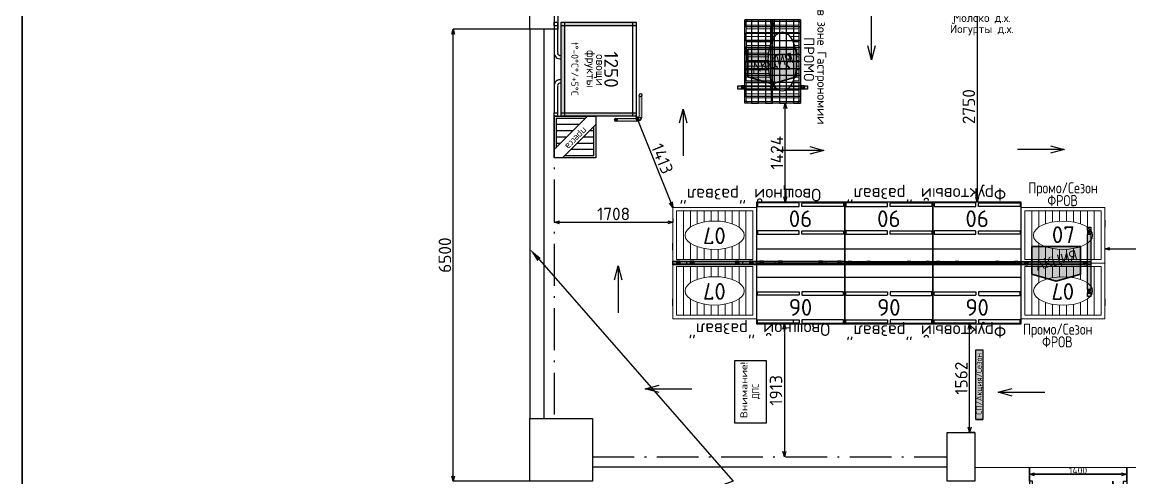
# Model space of a CAD drawing. Extents: x -150237 to 313168, y -187365 to 36962.
# Drawn here: x -56273 to -40343, y -169044 to -162494 of the extents above; entities that cross this region are included whole.
import ezdxf
from ezdxf import colors
from ezdxf.entities.mleader import LeaderData, LeaderLine
from ezdxf.enums import TextEntityAlignment as Align
from ezdxf.math import Vec2, Vec3

# ---------------------------------------------------------------- set-up
doc = ezdxf.new("R2010")
doc.units = 0
doc.header["$LTSCALE"] = 50
doc.header["$PDMODE"] = 34
doc.header["$PDSIZE"] = 20
doc.linetypes.add('ACAD_ISO10W100', pattern=[18.5, 12, -3, 0.5, -3])
doc.layers.get('0').update_dxf_attribs({"linetype": 'CONTINUOUS'})
doc.layers.get('Defpoints').update_dxf_attribs({"linetype": 'CONTINUOUS'})
for name, color, linetype in [('Colums', 25, 'CONTINUOUS'), ('Dim', 7, 'CONTINUOUS'), ('ST', 7, 'CONTINUOUS'), ('type', 7, 'CONTINUOUS'), ('Двери', 76, 'CONTINUOUS'), ('оборудование', 90, 'CONTINUOUS'), ('оборудованиеNEW', 250, 'CONTINUOUS'), ('оборудованиеOLD', 90, 'CONTINUOUS'), ('товарные группы', 7, 'CONTINUOUS'), ('Холодильное', 5, 'CONTINUOUS')]:
    doc.layers.add(name, color=color, linetype=linetype)
doc.layers.add('KF оборудование', color=10, linetype='CONTINUOUS', lineweight=18)
doc.layers.add('Стены', color=7, linetype='CONTINUOUS', lineweight=35)
doc.styles.add('KF надписи', font='isocpeur.ttf', dxfattribs={"height": 200})
doc.styles.get("Standard").update_dxf_attribs({"font": 'isocpeur.ttf'})
doc.dimstyles.get("Standard").update_dxf_attribs({"dimscale": 0, "dimtxt": 180, "dimasz": 75, "dimexe": 0, "dimexo": 0, "dimgap": 30, "dimtad": 1, "dimdec": 0, "dimdsep": 46, "dimtxsty": 'Standard', "dimblk1": 'OPEN30', "dimblk2": 'OPEN30', "dimsah": 1, "dimcen": 25, "dimadec": 0, "dimazin": 0, "dimtfac": 1, "dimtdec": 0, "dimtmove": 0, "dimatfit": 3, "dimldrblk": 'OPEN30', "dimfxl": 1, "dimtolj": 1, "dimtzin": 0, "dimarcsym": 0})

# ---------------------------------------------------------------- blocks, each defined once
blk = doc.blocks.new('_OPEN30')
at = {"color": 0, "linetype": 'ByBlock'}
for p, q in [((-1, 0.268), (0, 0)), ((0, 0), (-1, -0.268)), ((0, 0), (-1, 0))]:
    blk.add_line(p, q, dxfattribs=at)
blk = doc.blocks.new('*D83')
at = {"layer": 'Defpoints', "color": 0, "transparency": 16777216}
for p in [(-1200, -87), (200, -25), (200, -87)]:
    blk.add_point(p, dxfattribs=at)
at = {"layer": 'Dim', "color": 0, "lineweight": -2, "transparency": 16777216}
for p, q in [((-1200, -87), (-1200, -25)), ((-1125, -25), (125, -25)), ((200, -87), (200, -25))]:
    blk.add_line(p, q, dxfattribs=at)
at = {"layer": 'Dim', "color": 0, "lineweight": -2, "transparency": 16777216, "xscale": 75, "yscale": 75, "zscale": 75, "rotation": 180}
blk.add_blockref('_OPEN30', (-1200, -25), dxfattribs=at)
at = {"layer": 'Dim', "color": 0, "lineweight": -2, "transparency": 16777216, "xscale": 75, "yscale": 75, "zscale": 75}
blk.add_blockref('_OPEN30', (200, -25), dxfattribs=at)
at = {"layer": 'Dim', "color": 0, "transparency": 16777216, "insert": (-500, 30), "char_height": 100, "attachment_point": 5}
blk.add_mtext('\\A1;1400', dxfattribs=at)
blk = doc.blocks.new('*U198')
at = {"color": 102}
blk.add_line((0, 206), (1270, 206), dxfattribs=at)
blk.add_lwpolyline([(0, 0), (1270, 0), (1270, 874), (0, 874)], close=True, dxfattribs=at)
for points in [[(15, 814), (615, 814), (615, 854, 0.414214), (605, 864), (25, 864, 0.414214), (15, 854)], [(1255, 814), (655, 814), (655, 854, -0.414214), (665, 864), (1245, 864, -0.414214), (1255, 854)], [(15, 414), (615, 414), (615, 454, 0.414214), (605, 464), (25, 464, 0.414214), (15, 454)], [(1255, 414), (655, 414), (655, 454, -0.414214), (665, 464), (1245, 464, -0.414214), (1255, 454)]]:
    blk.add_lwpolyline(points, format="xyb", close=True, dxfattribs=at)
at = {"layer": 'type', "lineweight": 40}
blk.add_text('06', height=240, dxfattribs=at).set_placement((635, 517), align=Align.CENTER)
blk = doc.blocks.new('A$C373E52C5')
at = {"layer": 'оборудование'}
h = blk.add_hatch(color=256, dxfattribs=at)
h.paths.add_polyline_path([(1000, 0), (950, 0), (950, 50), (1000, 50)])
h.paths.add_polyline_path([(900, 0), (100, 0), (100, 50), (900, 50)])
h.paths.add_polyline_path([(50, 0), (0, 0), (0, 50), (50, 50)])
for p, q in [((100, 0), (50, 0)), ((950, 0), (900, 0))]:
    blk.add_line(p, q)
for points in [[(50, 0), (0, 0), (0, 50), (50, 50)], [(900, 0), (100, 0), (100, 50), (900, 50)], [(1000, 0), (950, 0), (950, 50), (1000, 50)]]:
    blk.add_lwpolyline(points, close=True)
for points in [[(100, 0), (100, 50), (50, 50), (50, 0), (100, 50), (100, 0), (50, 50)], [(950, 0), (950, 50), (900, 50), (900, 0), (950, 50), (950, 0), (900, 50)]]:
    blk.add_lwpolyline(points)
blk = doc.blocks.new('*U300')
at = {"layer": 'оборудованиеNEW', "color": 102, "lineweight": 20}
for p, q in [((0, 0), (0, 800)), ((0, 800), (1200, 800)), ((1200, 800), (1200, 0)), ((50, 50), (50, 750)), ((50, 750), (1150, 750)), ((150, 50), (150, 750)), ((250, 516), (250, 750)), ((350, 565), (350, 750)), ((450, 591), (450, 750)), ((550, 602), (550, 750)), ((650, 750), (650, 602)), ((750, 591), (750, 750)), ((850, 565), (850, 750)), ((950, 516), (950, 750)), ((1050, 50), (1050, 750)), ((1150, 750), (1150, 50)), ((250, 50), (250, 283)), ((350, 50), (350, 234)), ((450, 50), (450, 209)), ((550, 50), (550, 197)), ((650, 197), (650, 50)), ((750, 50), (750, 209)), ((850, 50), (850, 234)), ((950, 50), (950, 283)), ((1150, 50), (50, 50)), ((1200, 0), (0, 0))]:
    blk.add_line(p, q, dxfattribs=at)
at = {"layer": 'оборудованиеNEW', "color": 102, "lineweight": 5}
for p, q in [((0, 615), (0, 515)), ((0, 615), (0, 15)), ((1200, 615), (1200, 515)), ((1200, 615), (1200, 15))]:
    blk.add_line(p, q, dxfattribs=at)
at = {"layer": 'оборудованиеNEW', "color": 102}
for p, q in [((0, 515), (0, 615)), ((1200, 615), (1200, 515))]:
    blk.add_line(p, q, dxfattribs=at)
at = {"layer": 'оборудованиеNEW', "color": 102, "lineweight": 20}
blk.add_ellipse((600, 400), major_axis=(426, 0), ratio=0.478824, dxfattribs=at)
at = {"layer": 'type', "lineweight": 40}
blk.add_text('07', height=240, dxfattribs=at).set_placement((606, 288), align=Align.CENTER)
blk = doc.blocks.new('*U310')
at = {"color": 102}
blk.add_line((0, 206), (1270, 206), dxfattribs=at)
blk.add_lwpolyline([(0, 0), (1270, 0), (1270, 874), (0, 874)], close=True, dxfattribs=at)
for points in [[(15, 814), (615, 814), (615, 854, 0.414214), (605, 864), (25, 864, 0.414214), (15, 854)], [(1255, 814), (655, 814), (655, 854, -0.414214), (665, 864), (1245, 864, -0.414214), (1255, 854)], [(15, 414), (615, 414), (615, 454, 0.414214), (605, 464), (25, 464, 0.414214), (15, 454)], [(1255, 414), (655, 414), (655, 454, -0.414214), (665, 464), (1245, 464, -0.414214), (1255, 454)]]:
    blk.add_lwpolyline(points, format="xyb", close=True, dxfattribs=at)
at = {"layer": 'type', "lineweight": 40}
blk.add_text('06', height=240, dxfattribs=at).set_placement((635, 517), align=Align.CENTER)
blk = doc.blocks.new('*U239')
at = {"layer": 'Холодильное'}
h = blk.add_hatch(color=102, dxfattribs=at)
h.set_gradient(color1=(0, 204, 51), one_color=1, tint=1, name='SPHERICAL')
h.paths.add_polyline_path([(-50, 1180), (0, 1180), (0, 100), (-50, 100)])
h = blk.add_hatch(color=102, dxfattribs=at)
h.set_gradient(color1=(0, 204, 51), one_color=1, tint=1, name='SPHERICAL')
h.paths.add_polyline_path([(1250, 1180), (1300, 1180), (1300, 100), (1250, 100)])
h = blk.add_hatch(color=102, dxfattribs=at)
h.set_gradient(color1=(0, 204, 51), one_color=1, tint=1, name='CYLINDER')
h.paths.add_polyline_path([(-50, 150), (1300, 150), (1300, 100), (-50, 100)])
at = {"layer": 'Холодильное', "color": 20}
for p, q in [((0, 50), (375, 50)), ((375, 50), (375, 50)), ((425, 80), (425, 100)), ((475, 80), (475, 100)), ((775, 100), (775, 80)), ((825, 100), (825, 80)), ((875, 50), (1250, 50)), ((0, 0), (375, 0)), ((375, 0), (375, 0)), ((875, 0), (1250, 0))]:
    blk.add_line(p, q, dxfattribs=at)
at = {"layer": 'Холодильное', "color": 102}
for points in [[(-50, 1180), (0, 1180), (0, 100), (-50, 100), (-50, 1180)], [(1250, 1180), (1300, 1180), (1300, 100), (1250, 100), (1250, 1180)]]:
    blk.add_lwpolyline(points, dxfattribs=at)
for points in [[(-50, 1180), (1300, 1180), (1300, 1130), (-50, 1130)], [(-50, 150), (1300, 150), (1300, 100), (-50, 100)]]:
    blk.add_lwpolyline(points, close=True, dxfattribs=at)
at = {"layer": 'Холодильное', "color": 20}
for points in [[(-50, 50), (0, 50), (0, 0), (-50, 0)], [(1250, 50), (1300, 50), (1300, 0), (1250, 0)]]:
    blk.add_lwpolyline(points, close=True, dxfattribs=at)
for centre, radius, start, end in [((390, 83), 84.6, 259.499, 357.8206), ((389, 84), 36.3, 247.6223, 354.3052), ((860, 83), 84.6, 182.1794, 280.501), ((861, 84), 36.3, 185.6948, 292.3777)]:
    blk.add_arc(centre, radius, start, end, dxfattribs=at)
at = {"layer": 'type'}
blk.add_text('1250', height=200, dxfattribs=at).set_placement((630, 720), align=Align.CENTER)
at = {"layer": 'type', "insert": (619, 297), "char_height": 100, "width": 1398.9, "attachment_point": 5}
blk.add_mtext('t°-0°C°/+5°C', dxfattribs=at)
at = {"layer": 'оборудованиеOLD', "color": 1}
blk.add_text('1250', height=200, dxfattribs=at).set_placement((630, 720), align=Align.CENTER)
at = {"layer": 'оборудованиеOLD', "color": 1, "insert": (619, 297), "char_height": 100, "width": 1398.9, "attachment_point": 5}
blk.add_mtext('t°-0°C°/+5°C', dxfattribs=at)
at = {"layer": 'товарные группы', "char_height": 120, "width": 665.65, "attachment_point": 5}
for s, insert in [('овощи', (636, 646)), ('фрукты', (619, 512))]:
    blk.add_mtext(s, dxfattribs=dict(at, insert=insert))
blk = doc.blocks.new('*U356')
at = {"layer": 'KF оборудование'}
h = blk.add_hatch(color=181, dxfattribs=at)
h.dxf.hatch_style = 1
h.set_gradient(color1=(255, 0, 0), color2=(255, 0, 0), tint=1)
h.paths.add_polyline_path([(-375, -40), (-375, -355, 1), (-335, -355), (-335, -60, -0.414214), (-295, -20), (0, -20, 1), (0, 20), (-315, 20, 0.414214)])
h = blk.add_hatch(color=181, dxfattribs=at)
h.dxf.hatch_style = 1
h.set_gradient(color1=(51, 51, 51), color2=(0, 0, 0), one_color=1)
h.paths.add_polyline_path([(-316, -15, 1), (-364, -15, 1)])
h.paths.add_polyline_path([(-320, -15, 1), (-360, -15, 1)], flags=16)
h = blk.add_hatch(color=181, dxfattribs=at)
h.dxf.hatch_style = 1
h.set_gradient(color1=(51, 51, 51), color2=(0, 0, 0), one_color=1)
h.paths.add_polyline_path([(24, 0, 1), (-24, 0, 1)])
h.paths.add_polyline_path([(20, 0, 1), (-20, 0, 1)], flags=16)
h = blk.add_hatch(color=181, dxfattribs=at)
h.dxf.hatch_style = 1
h.set_gradient(color1=(51, 51, 51), color2=(0, 0, 0), one_color=1)
h.paths.add_polyline_path([(-331, -355, 1), (-379, -355, 1)])
h.paths.add_polyline_path([(-335, -355, 1), (-375, -355, 1)], flags=16)
at = {"layer": 'KF оборудование', "color": 1, "linetype": 'Continuous', "lineweight": 15}
for p, q in [((0, 20), (-315, 20)), ((-375, -355), (-375, -40)), ((-335, -355), (-335, -60)), ((0, -20), (-295, -20))]:
    blk.add_line(p, q, dxfattribs=at)
at = {"layer": 'KF оборудование', "color": 7, "lineweight": 15}
for centre, radius in [((-340, -15), 24), ((-340, -15), 20), ((0, 0), 24), ((0, 0), 20), ((-355, -355), 24), ((-355, -355), 20)]:
    blk.add_circle(centre, radius, dxfattribs=at)
at = {"layer": 'KF оборудование', "color": 1, "linetype": 'Continuous', "lineweight": 15}
for centre, radius, start, end in [((-315, -40), 60, 90, 180), ((0, 0), 20, 270, 90), ((-295, -60), 40, 90, 180), ((-355, -355), 20, 180, 0)]:
    blk.add_arc(centre, radius, start, end, dxfattribs=at)
at = {"layer": 'KF оборудование', "color": 181}
blk.add_point((0, 0), dxfattribs=at)
at = {"layer": 'KF оборудование', "color": 7, "style": 'KF надписи', "flags": 1}
for tag, p in [('ПРОИЗВОДИТЕЛЬ', (378, 2173)), ('МОДЕЛЬ', (378, 1793)), ('ТИП_ОБОРУДОВАНИЯ', (378, 1413)), ('ДЛИНА', (359, 986)), ('ГЛУБИНА', (359, 606)), ('ВЫСОТА', (359, 226))]:
    blk.add_attdef(tag, p, '', height=200, dxfattribs=at)
blk = doc.blocks.new('*U324')
at = {"layer": 'оборудование', "color": 1}
for p, q in [((0, -480), (480, 0)), ((30, -30), (450, -30)), ((30, -30), (30, -450)), ((30, -120), (360, -120)), ((120, -600), (600, -120)), ((570, -570), (570, -150)), ((30, -210), (270, -210)), ((30, -300), (180, -300)), ((420, -300), (570, -300)), ((510, -210), (570, -210)), ((30, -390), (90, -390)), ((330, -390), (570, -390)), ((570, -570), (150, -570)), ((240, -480), (570, -480))]:
    blk.add_line(p, q, dxfattribs=at)
blk.add_lwpolyline([(0, 0), (600, 0), (600, -600), (0, -600)], close=True, dxfattribs=at)
at = {"layer": 'type', "insert": (288, -287), "char_height": 100, "width": 745.95, "attachment_point": 5, "rotation": 45}
blk.add_mtext('пресса', dxfattribs=at)
at = {"layer": 'оборудованиеOLD', "color": 1, "insert": (288, -287), "char_height": 100, "width": 745.95, "attachment_point": 5, "rotation": 45}
blk.add_mtext('пресса', dxfattribs=at)
blk = doc.blocks.new('*D386')
at = {"layer": 'Defpoints', "color": 0, "transparency": 16777216}
for p in [(-42647, -166831), (-42572, -166831), (-42572, -168393)]:
    blk.add_point(p, dxfattribs=at)
at = {"layer": 'ST', "color": 0, "lineweight": -2, "transparency": 16777216}
for p, q in [((-42572, -166831), (-42647, -166831)), ((-42647, -168318), (-42647, -166906)), ((-42572, -168393), (-42647, -168393))]:
    blk.add_line(p, q, dxfattribs=at)
at = {"layer": 'ST', "color": 0, "lineweight": -2, "transparency": 16777216, "xscale": 75, "yscale": 75, "zscale": 75}
for p, rotation in [((-42647, -166831), 90), ((-42647, -168393), 270)]:
    blk.add_blockref('_OPEN30', p, dxfattribs=dict(at, rotation=rotation))
at = {"layer": 'ST', "color": 0, "transparency": 16777216, "insert": (-42767, -167612), "char_height": 180, "attachment_point": 5, "rotation": 90}
blk.add_mtext('\\A1;1562', dxfattribs=at)
blk = doc.blocks.new('*D380')
at = {"layer": 'Defpoints', "color": 0, "transparency": 16777216}
for p in [(-45312, -166830), (-45312, -168743), (-45312, -168743)]:
    blk.add_point(p, dxfattribs=at)
at = {"layer": 'ST', "color": 0, "lineweight": -2, "transparency": 16777216}
for p, q in [((-45312, -166830), (-45312, -166830)), ((-45312, -166905), (-45312, -168668)), ((-45312, -168743), (-45312, -168743))]:
    blk.add_line(p, q, dxfattribs=at)
at = {"layer": 'ST', "color": 0, "lineweight": -2, "transparency": 16777216, "xscale": 75, "yscale": 75, "zscale": 75}
for p, rotation in [((-45312, -166830), 90), ((-45312, -168743), 270)]:
    blk.add_blockref('_OPEN30', p, dxfattribs=dict(at, rotation=rotation))
at = {"layer": 'ST', "color": 0, "transparency": 16777216, "insert": (-45432, -167787), "char_height": 180, "attachment_point": 5, "rotation": 90}
blk.add_mtext('\\A1;1913', dxfattribs=at)
blk = doc.blocks.new('дпс')
at = {"layer": 'товарные группы', "color": 1}
blk.add_lwpolyline([(0, -450), (-900, -450), (-900, 0), (0, 0)], close=True, dxfattribs=at)
for s, width, p in [('Внимание!', 1.2, (-425, -182)), ('ДПС', 0.9, (-446, -349))]:
    blk.add_text(s, height=100, dxfattribs=dict(at, width=width)).set_placement(p, align=Align.CENTER)
blk = doc.blocks.new('Прайсшина на вход')
at = {"layer": 'оборудование'}
blk.add_hatch(color=1, dxfattribs=at).paths.add_polyline_path([(0, 0), (1000, 0), (1000, -100), (0, -100)])
at = {"color": 1}
for p, q in [((0, 0), (0, -100)), ((0, 0), (1000, 0)), ((1000, 0), (1000, -100)), ((1000, -100), (0, -100))]:
    blk.add_line(p, q, dxfattribs=at)
at = {"layer": 'оборудование', "color": 1}
blk.add_lwpolyline([(0, 0), (1000, 0), (1000, -100), (0, -100)], close=True, dxfattribs=at)
at = {"color": 7, "true_color": 0xffffff}
blk.add_text('СП/Акция/Сезон', height=85, dxfattribs=at).set_placement((67, -88))
blk = doc.blocks.new('*D382')
at = {"layer": 'Defpoints', "color": 0, "transparency": 16777216}
for p in [(-40704, -165744), (-39304, -165753), (-39304, -165796)]:
    blk.add_point(p, dxfattribs=at)
at = {"layer": 'ST', "color": 0, "lineweight": -2, "transparency": 16777216}
for p, q in [((-40704, -165744), (-40704, -165753)), ((-40629, -165753), (-39379, -165753)), ((-39304, -165796), (-39304, -165753))]:
    blk.add_line(p, q, dxfattribs=at)
at = {"layer": 'ST', "color": 0, "lineweight": -2, "transparency": 16777216, "xscale": 75, "yscale": 75, "zscale": 75, "rotation": 180}
blk.add_blockref('_OPEN30', (-40704, -165753), dxfattribs=at)
at = {"layer": 'ST', "color": 0, "lineweight": -2, "transparency": 16777216, "xscale": 75, "yscale": 75, "zscale": 75}
blk.add_blockref('_OPEN30', (-39304, -165753), dxfattribs=at)
at = {"layer": 'ST', "color": 0, "transparency": 16777216, "insert": (-40004, -165633), "char_height": 180, "attachment_point": 5}
blk.add_mtext('\\A1;1400', dxfattribs=at)
blk = doc.blocks.new('*U208')
at = {"layer": 'оборудованиеNEW', "color": 145, "lineweight": 20}
for p, q in [((25, -15), (25, 785)), ((25, 785), (1225, 785)), ((25, -15), (25, 785)), ((25, 785), (1225, 785)), ((50, 765), (319, 765)), ((344, 765), (612, 765)), ((906, 765), (637, 765)), ((1200, 765), (931, 765)), ((1225, -15), (1225, 785)), ((25, 385), (319, 385)), ((319, 365), (50, 365)), ((366, 365), (344, 365)), ((906, 365), (884, 365)), ((931, 385), (1225, 385)), ((1200, 365), (931, 365)), ((50, 5), (319, 5)), ((1200, 5), (931, 5)), ((25, -15), (1225, -15)), ((25, -15), (1225, -15))]:
    blk.add_line(p, q, dxfattribs=at)
at = {"layer": 'оборудованиеNEW', "color": 145, "lineweight": 5}
for p, q in [((50, 765), (50, 385)), ((104, 765), (104, 385)), ((157, 765), (157, 385)), ((211, 765), (211, 576)), ((265, 765), (265, 636)), ((319, 765), (319, 669)), ((344, 765), (344, 680)), ((397, 765), (397, 700)), ((451, 765), (451, 714)), ((505, 765), (505, 723)), ((559, 765), (559, 729)), ((612, 765), (612, 731)), ((637, 765), (637, 731)), ((691, 765), (691, 729)), ((745, 765), (745, 723)), ((799, 765), (799, 714)), ((852, 765), (852, 700)), ((906, 765), (906, 680)), ((931, 765), (931, 669)), ((985, 765), (985, 636)), ((1039, 765), (1039, 576)), ((1092, 765), (1092, 385)), ((1146, 765), (1146, 385)), ((1200, 765), (1200, 385)), ((211, 478), (211, 385)), ((1039, 478), (1039, 385)), ((50, 365), (50, 5)), ((104, 365), (104, 5)), ((157, 365), (157, 5)), ((211, 365), (211, 5)), ((265, 418), (265, 385)), ((265, 365), (265, 6)), ((319, 365), (319, 6)), ((344, 365), (344, 5)), ((397, 355), (397, 5)), ((451, 341), (451, 5)), ((505, 331), (505, 5)), ((559, 326), (559, 6)), ((612, 323), (612, 6)), ((637, 323), (637, 5)), ((691, 326), (691, 5)), ((745, 331), (745, 5)), ((799, 341), (799, 5)), ((852, 355), (852, 6)), ((906, 365), (906, 6)), ((931, 365), (931, 5)), ((985, 418), (985, 385)), ((985, 365), (985, 5)), ((1039, 365), (1039, 5)), ((1092, 365), (1092, 5)), ((1146, 365), (1146, 6)), ((1200, 365), (1200, 6))]:
    blk.add_line(p, q, dxfattribs=at)
at = {"layer": 'оборудованиеNEW'}
for p, q in [((344, 5), (612, 5)), ((906, 5), (637, 5))]:
    blk.add_line(p, q, dxfattribs=at)
at = {"layer": 'оборудованиеNEW', "color": 145}
blk.add_ellipse((625, 527), major_axis=(426, 0), ratio=0.478824, dxfattribs=at)
at = {"layer": 'оборудованиеOLD', "color": 252}
blk.add_lwpolyline([(1225, -15), (25, -15), (25, 85), (1225, 85), (1225, 185), (25, 185), (25, 285), (1225, 285), (1225, 385), (25, 385), (25, 485), (1225, 485), (1225, 585), (25, 585), (25, 685), (1225, 685), (1225, 785), (25, 785), (25, -15), (125, -15), (125, 785), (225, 785), (225, -15), (325, -15), (325, 785), (425, 785), (425, -15), (525, -15), (525, 785), (625, 785), (625, -15), (725, -15), (725, 785), (825, 785), (825, -15), (925, -15), (925, 785), (1025, 785), (1025, -15), (1125, -15), (1125, 785), (1225, 785), (1225, -15), (1195, -15), (1195, 15), (1225, 15), (1225, -15), (25, -15), (25, 15), (55, 15), (55, -15), (25, -15), (25, 785), (55, 785), (55, 755), (25, 755), (25, 785), (1225, 785), (1225, 755), (1195, 755), (1195, 785), (1225, 785), (1225, -15)], dxfattribs=at)
at = {"layer": 'type', "lineweight": 40}
blk.add_text('С1', height=240, dxfattribs=at).set_placement((637, 409), align=Align.CENTER)
at = {"layer": 'товарные группы'}
for tag, width, p, p2 in [('ТОВАР3', 1.302083, (0, 1365), (1250, 1365)), ('ТОВАР2', 1.302083, (0, 1151), (1250, 1151)), ('ТОВАР1', 1.358696, (0, 935), (1250, 935))]:
    blk.add_attdef(tag, text='', height=200, dxfattribs=dict(at, width=width)).set_placement(p, p2, align=Align.FIT)
blk = doc.blocks.new('*U364')
at = {"layer": 'оборудование', "true_color": 0xff7f7f}
h = blk.add_hatch(color=11, dxfattribs=at)
h.paths.add_polyline_path([(0, 25), (50, 25), (50, -25), (0, -25)])
h.paths.add_polyline_path([(100, 25), (900, 25), (900, -25), (100, -25)])
h.paths.add_polyline_path([(950, 25), (1000, 25), (1000, -25), (950, -25)])
at = {"layer": 'оборудование', "color": 1}
for p, q in [((50, 25), (100, 25)), ((900, 25), (950, 25))]:
    blk.add_line(p, q, dxfattribs=at)
for points in [[(0, 25), (50, 25), (50, -25), (0, -25)], [(100, 25), (900, 25), (900, -25), (100, -25)], [(950, 25), (1000, 25), (1000, -25), (950, -25)]]:
    blk.add_lwpolyline(points, close=True, dxfattribs=at)
for points in [[(50, 25), (50, -25), (100, -25), (100, 25), (50, -25), (50, 25), (100, -25)], [(900, 25), (900, -25), (950, -25), (950, 25), (900, -25), (900, 25), (950, -25)]]:
    blk.add_lwpolyline(points, dxfattribs=at)
blk = doc.blocks.new('*U366')
at = {"layer": 'товарные группы'}
blk.add_text('ПРОМО', height=150, dxfattribs=at).set_placement((-24, 7))
blk = doc.blocks.new('*U337')
at = {"layer": 'Стены'}
blk.add_hatch(color=1, dxfattribs=at).paths.add_polyline_path([(-700, 0), (0, 0), (0, -304), (0, -400), (-350, -500), (-700, -400), (-700, -292)])
blk.add_lwpolyline([(-700, 0), (0, 0), (0, -304), (0, -400), (-350, -500), (-700, -400), (-700, -292)], close=True, dxfattribs=at)
at = {"layer": 'товарные группы', "color": 2, "width": 0.96875}
blk.add_text('АКЦИЯ', height=150, rotation=15, dxfattribs=at).set_placement((-331, -272), align=Align.CENTER)
blk = doc.blocks.new('*U361')
at = {"insert": (-933, 140), "char_height": 130, "attachment_point": 1}
blk.add_mtext_dynamic_manual_height_columns('в зоне Гастрономии', width=1740.92, gutter_width=1150, heights=[0], dxfattribs=at)
blk = doc.blocks.new('*D409')
at = {"layer": 'Defpoints', "color": 0, "transparency": 16777216}
for p in [(-45314, -163658), (-45298, -163658), (-45314, -165082)]:
    blk.add_point(p, dxfattribs=at)
at = {"layer": 'ST', "color": 0, "lineweight": -2, "transparency": 16777216}
for p, q in [((-45314, -163658), (-45298, -163658)), ((-45298, -165007), (-45298, -163733)), ((-45314, -165082), (-45298, -165082))]:
    blk.add_line(p, q, dxfattribs=at)
at = {"layer": 'ST', "color": 0, "lineweight": -2, "transparency": 16777216, "xscale": 75, "yscale": 75, "zscale": 75}
for p, rotation in [((-45298, -163658), 90), ((-45298, -165082), 270)]:
    blk.add_blockref('_OPEN30', p, dxfattribs=dict(at, rotation=rotation))
at = {"layer": 'ST', "color": 0, "transparency": 16777216, "insert": (-45418, -164370), "char_height": 180, "attachment_point": 5, "rotation": 90}
blk.add_mtext('\\A1;1424', dxfattribs=at)
blk = doc.blocks.new('*D415')
at = {"layer": 'Defpoints', "color": 0, "transparency": 16777216}
for p in [(-42528, -162333), (-42539, -165083), (-42528, -165083)]:
    blk.add_point(p, dxfattribs=at)
at = {"layer": 'ST', "color": 0, "lineweight": -2, "transparency": 16777216}
for p, q in [((-42528, -162333), (-42539, -162333)), ((-42539, -162408), (-42539, -165008)), ((-42528, -165083), (-42539, -165083))]:
    blk.add_line(p, q, dxfattribs=at)
at = {"layer": 'ST', "color": 0, "lineweight": -2, "transparency": 16777216, "xscale": 75, "yscale": 75, "zscale": 75}
for p, rotation in [((-42539, -162333), 90), ((-42539, -165083), 270)]:
    blk.add_blockref('_OPEN30', p, dxfattribs=dict(at, rotation=rotation))
at = {"layer": 'ST', "color": 0, "transparency": 16777216, "insert": (-42659, -163708), "char_height": 180, "attachment_point": 5, "rotation": 90}
blk.add_mtext('\\A1;2750', dxfattribs=at)
blk = doc.blocks.new('*U188')
at = {"layer": 'оборудованиеNEW', "color": 102, "lineweight": 20}
for p, q in [((0, 0), (0, 800)), ((0, 800), (1200, 800)), ((1200, 800), (1200, 0)), ((50, 50), (50, 750)), ((50, 750), (1150, 750)), ((150, 50), (150, 750)), ((250, 516), (250, 750)), ((350, 565), (350, 750)), ((450, 591), (450, 750)), ((550, 602), (550, 750)), ((650, 750), (650, 602)), ((750, 591), (750, 750)), ((850, 565), (850, 750)), ((950, 516), (950, 750)), ((1050, 50), (1050, 750)), ((1150, 750), (1150, 50)), ((250, 50), (250, 283)), ((350, 50), (350, 234)), ((450, 50), (450, 209)), ((550, 50), (550, 197)), ((650, 197), (650, 50)), ((750, 50), (750, 209)), ((850, 50), (850, 234)), ((950, 50), (950, 283)), ((1150, 50), (50, 50)), ((1200, 0), (0, 0))]:
    blk.add_line(p, q, dxfattribs=at)
at = {"layer": 'оборудованиеNEW', "color": 102, "lineweight": 5}
for p, q in [((0, 615), (0, 515)), ((0, 615), (0, 15)), ((1200, 615), (1200, 515)), ((1200, 615), (1200, 15))]:
    blk.add_line(p, q, dxfattribs=at)
at = {"layer": 'оборудованиеNEW', "color": 102}
for p, q in [((0, 515), (0, 615)), ((1200, 615), (1200, 515))]:
    blk.add_line(p, q, dxfattribs=at)
at = {"layer": 'оборудованиеNEW', "color": 102, "lineweight": 20}
blk.add_ellipse((600, 400), major_axis=(426, 0), ratio=0.478824, dxfattribs=at)
at = {"layer": 'type', "lineweight": 40}
blk.add_text('07', height=240, dxfattribs=at).set_placement((606, 288), align=Align.CENTER)
blk = doc.blocks.new('*D419')
at = {"layer": 'Defpoints', "color": 0, "transparency": 16777216}
for p in [(-48622, -165320), (-46914, -165320), (-46914, -165371)]:
    blk.add_point(p, dxfattribs=at)
at = {"layer": 'ST', "color": 0, "lineweight": -2, "transparency": 16777216}
for p, q in [((-48622, -165320), (-48622, -165371)), ((-46914, -165320), (-46914, -165371)), ((-48547, -165371), (-46989, -165371))]:
    blk.add_line(p, q, dxfattribs=at)
at = {"layer": 'ST', "color": 0, "lineweight": -2, "transparency": 16777216, "xscale": 75, "yscale": 75, "zscale": 75, "rotation": 180}
blk.add_blockref('_OPEN30', (-48622, -165371), dxfattribs=at)
at = {"layer": 'ST', "color": 0, "lineweight": -2, "transparency": 16777216, "xscale": 75, "yscale": 75, "zscale": 75}
blk.add_blockref('_OPEN30', (-46914, -165371), dxfattribs=at)
at = {"layer": 'ST', "color": 0, "transparency": 16777216, "insert": (-47768, -165251), "char_height": 180, "attachment_point": 5}
blk.add_mtext('\\A1;1708', dxfattribs=at)
blk = doc.blocks.new('*D420')
at = {"layer": 'Defpoints', "color": 0, "transparency": 16777216}
for p in [(-47442, -163846), (-46915, -165156), (-46914, -165156)]:
    blk.add_point(p, dxfattribs=at)
at = {"layer": 'ST', "color": 0, "lineweight": -2, "transparency": 16777216}
for p, q in [((-47442, -163846), (-47442, -163846)), ((-47414, -163916), (-46943, -165087)), ((-46914, -165156), (-46915, -165156))]:
    blk.add_line(p, q, dxfattribs=at)
at = {"layer": 'ST', "color": 0, "lineweight": -2, "transparency": 16777216, "xscale": 75, "yscale": 75, "zscale": 75}
for p, rotation in [((-47442, -163846), 111.9422184020519), ((-46915, -165156), 291.9422184020519)]:
    blk.add_blockref('_OPEN30', p, dxfattribs=dict(at, rotation=rotation))
at = {"layer": 'ST', "color": 0, "transparency": 16777216, "insert": (-47067, -164456), "char_height": 180, "attachment_point": 5, "rotation": 291.9422}
blk.add_mtext('\\A1;1413', dxfattribs=at)
blk = doc.blocks.new('*D426')
at = {"layer": 'Defpoints', "color": 0, "transparency": 16777216}
for p in [(-50074, -162593), (-48972, -162593), (-48972, -169093)]:
    blk.add_point(p, dxfattribs=at)
at = {"layer": 'ST', "color": 0, "lineweight": -2, "transparency": 16777216}
for p, q in [((-48972, -162593), (-50074, -162593)), ((-50074, -169018), (-50074, -162668)), ((-48972, -169093), (-50074, -169093))]:
    blk.add_line(p, q, dxfattribs=at)
at = {"layer": 'ST', "color": 0, "lineweight": -2, "transparency": 16777216, "xscale": 75, "yscale": 75, "zscale": 75}
for p, rotation in [((-50074, -162593), 90), ((-50074, -169093), 270)]:
    blk.add_blockref('_OPEN30', p, dxfattribs=dict(at, rotation=rotation))
at = {"layer": 'ST', "color": 0, "transparency": 16777216, "insert": (-50194, -165843), "char_height": 180, "attachment_point": 5, "rotation": 90}
blk.add_mtext('\\A1;6500', dxfattribs=at)
blk = doc.blocks.new('*U82')
at = {"layer": 'Двери'}
for points in [[(-1200, -125), (-1200, -1325), (-1156, -1325), (-1156, -125)], [(200, -125), (200, -325), (156, -325), (156, -125)]]:
    blk.add_lwpolyline(points, close=True, dxfattribs=at)
for centre, radius, start, end in [((-1200, -125), 1200, 270, 0), ((200, -125), 200, 180, 270)]:
    blk.add_arc(centre, radius, start, end, dxfattribs=at)
at = {"layer": 'Стены'}
for p, q in [((-1200, -125), (-1200, 75)), ((200, -125), (200, 75))]:
    blk.add_line(p, q, dxfattribs=at)
at = {"layer": 'Dim'}
dim = blk.add_linear_dim(base=(200, -25), p1=(-1200, -87.5), p2=(200, -87.5), dimstyle='Standard', override={"dimscale": 1, "dimtxt": 100, "dimgap": 5, "dimarcsym": 2}, dxfattribs=at)
dim.commit()
dim.dimension.update_dxf_attribs({"geometry": '*D83', "text_midpoint": (-500, 30)})

msp = doc.modelspace()

# ---------------------------------------------------------------- linework, layer by layer
at = {"color": 1, "linetype": 'ACAD_ISO10W100'}
for p, q in [((-48622, -150882.5), (-48622, -168182.5)), ((-48071.6, -168743.2), (-42971.6, -168743.2))]:
    msp.add_line(p, q, dxfattribs=at)
at = {"color": 5}
for p, q in [((-48971.6, -162593.2), (-48971.6, -168193.2)), ((-48771.6, -162593.2), (-48771.6, -168193.2)), ((-42971.6, -168893.2), (-48071.6, -168893.2)), ((-42571.6, -168893.2), (-39459.9, -168895.7))]:
    msp.add_line(p, q, dxfattribs=at)
msp.add_lwpolyline([(-48971.6, -162343.2), (-48571.6, -162343.2), (-48571.6, -162593.2), (-48971.6, -162593.2)], close=True)
at = {"layer": 'Colums'}
for points in [[(-48971.6, -169093.2), (-48971.6, -168193.2), (-48071.6, -168193.2), (-48071.6, -169093.2), (-48971.6, -169093.2)], [(-42971.6, -169093.2), (-42971.6, -168393.2), (-42571.6, -168393.2), (-42571.6, -169093.2), (-42971.6, -169093.2)]]:
    msp.add_lwpolyline(points, dxfattribs=at)
at = {"layer": 'Стены'}
msp.add_lwpolyline([(3475.1, -187365.2), (-56273.5, -187365.2), (-56273.5, -137104.3), (3475.1, -137104.3)], close=True, dxfattribs=at)

# ---------------------------------------------------------------- block references
for name, p, rotation in [('*U361', (-44848.1, -163244), 270), ('*U208', (-45867, -162433.2), 270), ('*U366', (-45039.6, -162731.5), 270), ('*U324', (-48022, -164446), 180), ('*U300', (-45714, -165156.6), 180), ('A$C373E52C5', (-40903.6, -166439), 89.99999999999999), ('*U300', (-45714, -165956.6), 180), ('*U310', (-44444.1, -165956.5), 180), ('*U198', (-43174.1, -165957.4), 180), ('*U198', (-41904.1, -165957.4), 180), ('A$C373E52C5', (-40904.4, -165932.1), 180), ('*U188', (-40704.1, -165957.4), 180), ('Прайсшина на вход', (-42559.1, -168204), 90), ('дпс', (-46025.5, -167356.4), 90)]:
    msp.add_blockref(name, p, dxfattribs=dict(rotation=rotation))
for name, p in [('*U310', (-45714.2, -165956.1)), ('*U198', (-44444.2, -165956.9)), ('*U198', (-43174.2, -165956.9)), ('*U188', (-41904.4, -165956.9)), ('A$C373E52C5', (-46914.2, -165981.3)), ('A$C373E52C5', (-46714.1, -165981.3)), ('A$C373E52C5', (-45714.2, -165981.3)), ('A$C373E52C5', (-45444.1, -165981.3)), ('A$C373E52C5', (-44444.2, -165982.2)), ('A$C373E52C5', (-44174.1, -165982.2)), ('A$C373E52C5', (-43173.9, -165982.2)), ('A$C373E52C5', (-42904.1, -165982.2))]:
    msp.add_blockref(name, p)
at = {"layer": 'KF оборудование', "color": 181, "rotation": 180}
msp.add_blockref('*U356', (-47735.2, -163897.9), dxfattribs=at)
at = {"layer": 'ST'}
for p in [(-45136.3, -162880.5), (-41051.4, -165717.6)]:
    msp.add_blockref('*U337', p, dxfattribs=at)
at = {"layer": 'Стены'}
for name, p, rotation in [('*U364', (-45482, -162458.2), 270), ('*U239', (-48622, -162546), 270), ('*U364', (-44979, -163432.6), 180)]:
    msp.add_blockref(name, p, dxfattribs=dict(at, rotation=rotation))
msp.add_blockref('*U82', (-40588.1, -168968.2), dxfattribs=at)

# ---------------------------------------------------------------- texts
at = {"layer": 'товарные группы'}
for s, p in [('Молоко д.х.', (-42884.4, -162491.4)), ('Йогурты д.х.', (-42931.3, -162650.3))]:
    msp.add_text(s, height=120, dxfattribs=at).set_placement(p)
for s, p in [('Овощной "развал"', (-45801.2, -164888.6)), ('Фруктовый "развал"', (-43271.4, -164879.5)), ('Овощной "развал"', (-45671.3, -166823.1)), ('Фруктовый "развал"', (-43271.4, -166850.5))]:
    msp.add_text(s, height=180, rotation=180, dxfattribs=at).set_placement(p, align=Align.CENTER)
at = {"layer": 'товарные группы', "width": 0.8}
for s, p in [('Промо/Сезон', (-41303.9, -164955.7)), ('ФРОВ', (-41310, -165139.1)), ('Промо/Сезон', (-41380, -166986.7)), ('ФРОВ', (-41386.2, -167170.2))]:
    msp.add_text(s, height=160, dxfattribs=at).set_placement(p, align=Align.CENTER)

# ---------------------------------------------------------------- dimensions: what is measured, and where the dimension line sits
at = {"layer": 'ST'}
for base, p1, p2, picture, middle in [((-42538.9, -165083.2), (-42528.4, -162333.2), (-42528.4, -165083.2), '*D415', (-42658.9, -163708.2)), ((-50074, -162593.2), (-48971.6, -169093.2), (-48971.6, -162593.2), '*D426', (-50194, -165843.2)), ((-45298.3, -163658.2), (-45314.2, -165082.3), (-45314.2, -163658.2), '*D409', (-45418.3, -164370.2)), ((-45312, -168743.2), (-45312, -166830.3), (-45312, -168743.2), '*D380', (-45432, -167786.7)), ((-42647.2, -166831.2), (-42571.6, -168393.2), (-42571.6, -166831.2), '*D386', (-42767.2, -167612.2))]:
    dim = msp.add_linear_dim(base=base, p1=p1, p2=p2, angle=90, dimstyle='Standard', override={"dimscale": 1, "dimarcsym": 2}, dxfattribs=at)
    dim.commit()
    dim.dimension.update_dxf_attribs({"geometry": picture, "text_midpoint": middle})
dim = msp.add_aligned_dim(p1=(-47442, -163846), p2=(-46914.2, -165156.3), distance=-0.4, dimstyle='Standard', override={"dimscale": 1, "dimarcsym": 2}, dxfattribs=at)
dim.commit()
dim.dimension.update_dxf_attribs({"geometry": '*D420', "text_midpoint": (-47067.2, -164456.5)})
for base, p1, p2, picture, middle in [((-46914.2, -165371.2), (-48622, -165320.1), (-46914.2, -165320.1), '*D419', (-47768.1, -165251.2)), ((-39304.2, -165753.2), (-40704.2, -165744.2), (-39304.2, -165795.8), '*D382', (-40004.2, -165633.2))]:
    dim = msp.add_linear_dim(base=base, p1=p1, p2=p2, dimstyle='Standard', override={"dimscale": 1, "dimarcsym": 2}, dxfattribs=at)
    dim.commit()
    dim.dimension.update_dxf_attribs({"geometry": picture, "text_midpoint": middle})

# ---------------------------------------------------------------- leaders
for points in [[(-44058.1, -163036), (-44058.1, -162362.8)], [(-46767.1, -163742.5), (-46767.1, -164415.8)], [(-44745.1, -164336.9), (-45418.3, -164336.9)], [(-41286, -164323), (-41959.3, -164323)], [(-47701.1, -165998.1), (-47701.1, -166671.4)], [(-47313.8, -167765.8), (-46640.5, -167765.8)], [(-42237.4, -167814.6), (-41564.2, -167814.6)]]:
    msp.add_leader(points, dimstyle='Standard', override={"dimscale": 1, "dimasz": 200, "dimtad": 0})
ml = msp.add_multileader_mtext('Standard')
ml.set_content('Витраж от 600 до 3000\\PСолнечная сторона', color=256)
ml.set_leader_properties()
ml.build(insert=Vec2(0, 0))
ml.multileader.update_dxf_attribs({"text_right_attachment_type": 6, "dogleg_length": 0.36, "arrow_head_size": 200})
ctx = ml.context
ctx.base_point, ctx.char_height, ctx.arrow_head_size, ctx.plane_origin = Vec3(-56059.3, -170597.1), 350, 200, Vec3(-51983.7, -173707.7)
ctx.right_attachment, ctx.text_align_type = 6, 2
notes = []
notes.append((ctx, [(1, (1, 1, 0), (-50840, -170824.6), (-1, 0), 0.36, [(1, [(-48971.6, -165756.3), (-46048.4, -169093.2)], 0, [])])]))
ctx.mtext.insert, ctx.mtext.alignment, ctx.mtext.flow_direction = Vec3(-50842.3, -170369.6), 3, 5
for ctx, leaders in notes:
    for number, flags, end, landing, length, lines in leaders:
        leader = LeaderData()
        leader.index, (leader.has_last_leader_line, leader.has_dogleg_vector, leader.attachment_direction) = number, flags
        leader.last_leader_point, leader.dogleg_vector, leader.dogleg_length = Vec3(end), Vec3(landing), length
        for number, points, colour, breaks in lines:
            line = LeaderLine()
            line.index, line.vertices, line.color, line.breaks = number, Vec3.list(points), colors.encode_raw_color(colour), breaks
            leader.lines.append(line)
        ctx.leaders.append(leader)

doc.saveas('drawing.dxf')
